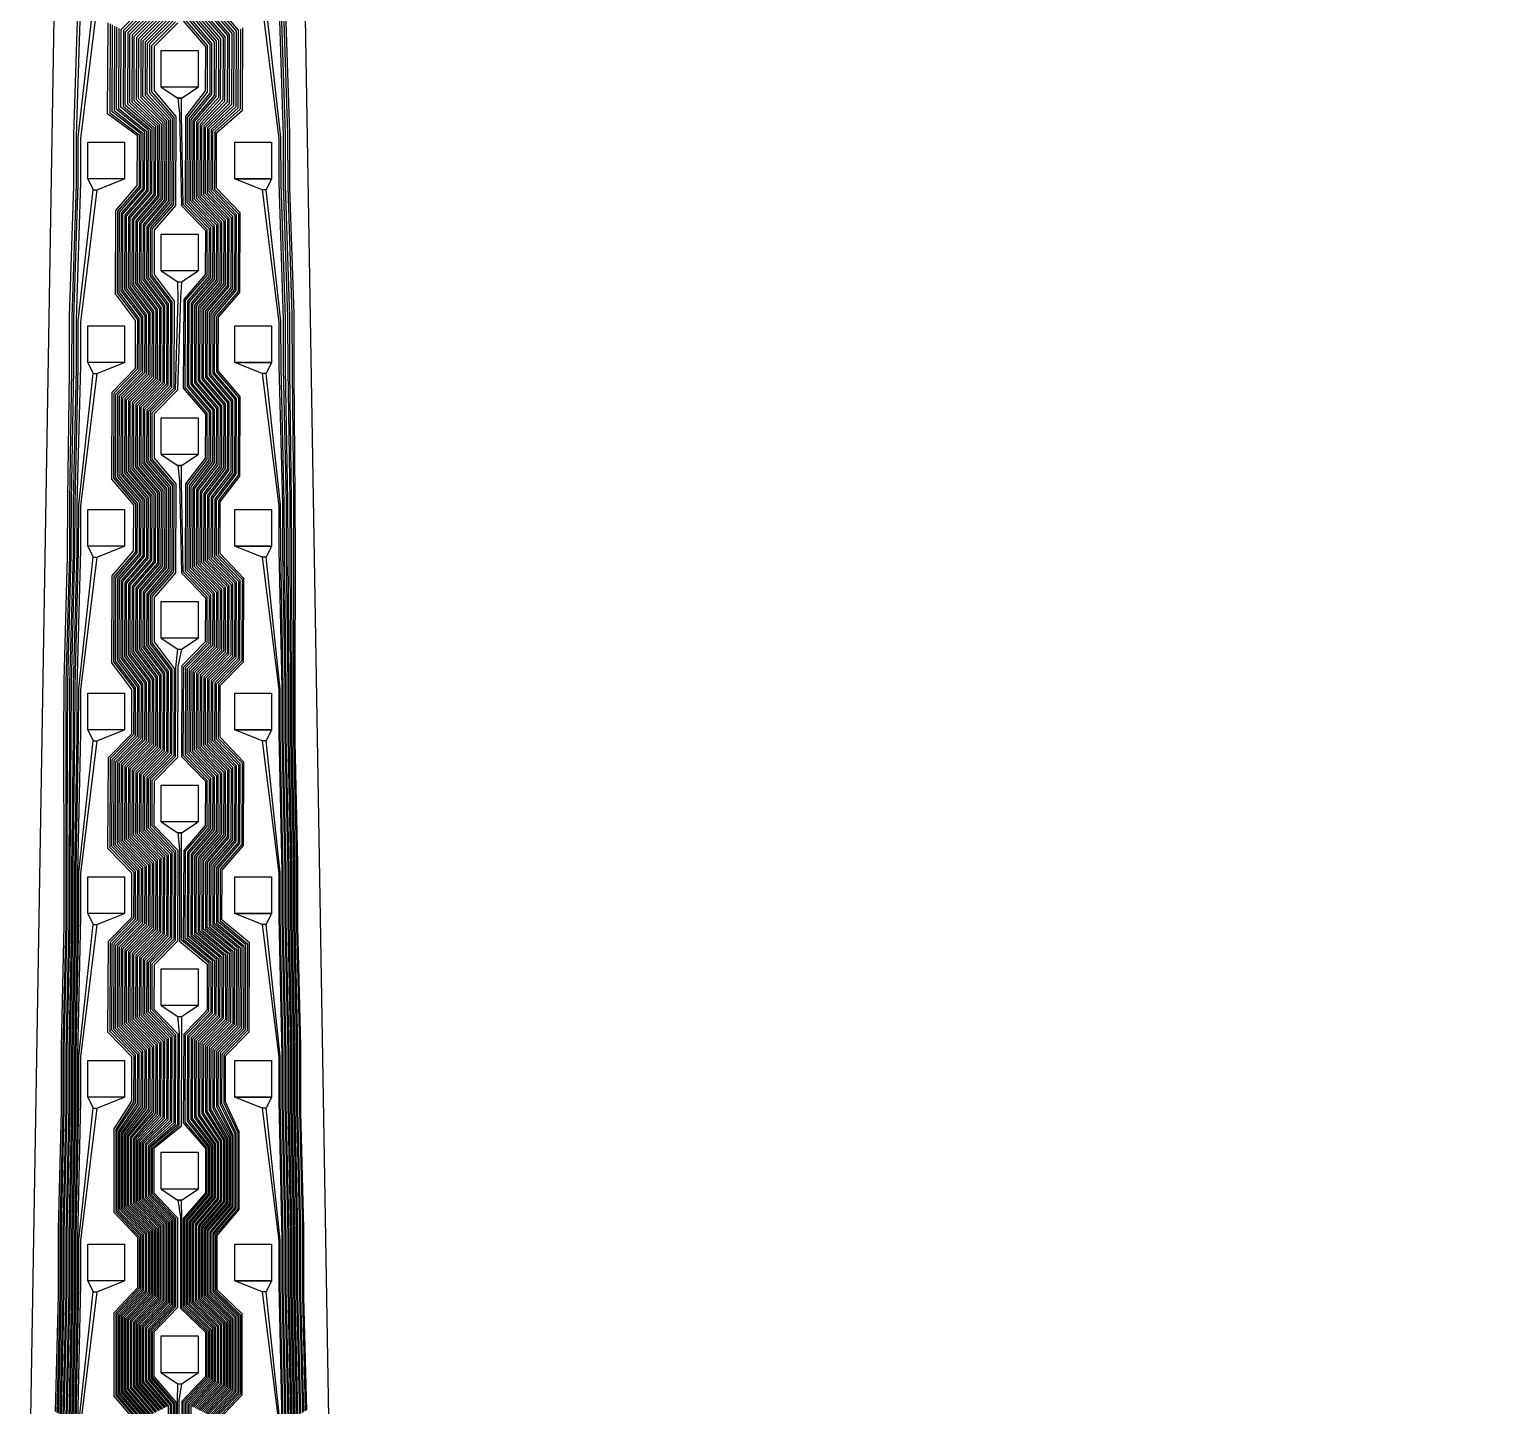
# Model space of a CAD drawing. Header units: inches. Extents: x 106592 to 209533, y 57057 to 74911.
# Drawn here: x 115717.3 to 116115.1, y 71835.5 to 72210.3 of the extents above; entities that cross this region are included whole.
import ezdxf

# ---------------------------------------------------------------- set-up
doc = ezdxf.new("R2010")
doc.units = ezdxf.units.IN
doc.header["$MEASUREMENT"] = 0
for name, color, linetype in [('metal', 221, 'Continuous'), ('nitride window', 40, 'Continuous'), ('profile', 140, 'Continuous')]:
    doc.layers.add(name, color=color, linetype=linetype)

msp = doc.modelspace()

# ---------------------------------------------------------------- linework, layer by layer
at = {"layer": 'metal'}
for points in [[(115724.45, 71833.92), (115725.25, 71865.52), (115725.25, 71883.52), (115726.05, 71915.92), (115726.05, 71933.12), (115726.85, 71966.32), (115726.85, 71982.72), (115726.75, 72016.27), (115726.8, 72032.87), (115727.75, 72066.77), (115727.79, 72082.36), (115728.25, 72117.02), (115728.29, 72132.1), (115729.45, 72167.62), (115729.48, 72181.48), (115730.65, 72218.22)], [(115731.27, 72218.53), (115730.07, 72181.17), (115730.05, 72167.92), (115728.88, 72131.79), (115728.85, 72117.32), (115728.29, 72082.1), (115728.25, 72067.02), (115727.3, 72032.61), (115727.25, 72016.52), (115727.25, 71982.52), (115727.25, 71966.52), (115726.45, 71932.92), (115726.45, 71916.12), (115725.65, 71883.32), (115725.65, 71865.72), (115724.85, 71833.72)], [(115725.25, 71833.52), (115726.05, 71865.92), (115726.05, 71883.12), (115726.85, 71916.32), (115726.85, 71932.72), (115727.65, 71966.72), (115727.65, 71982.32), (115727.75, 72016.77), (115727.79, 72032.36), (115728.75, 72067.27), (115728.78, 72081.84), (115729.45, 72117.62), (115729.48, 72131.48), (115730.65, 72168.22), (115730.67, 72180.86), (115734.75, 72216.52)], [(115735.75, 72216.52), (115731.27, 72180.55), (115731.27, 72168.53), (115730.07, 72131.17), (115730.07, 72117.93), (115729.28, 72081.58), (115729.25, 72067.52), (115728.29, 72032.1), (115728.25, 72017.02), (115728.05, 71982.12), (115728.05, 71966.92), (115727.25, 71932.52), (115727.25, 71916.52), (115726.45, 71882.92), (115726.45, 71866.12), (115725.65, 71833.32)], [(115748.85, 71832.32), (115742.85, 71839.32), (115742.85, 71859.72), (115749.25, 71866.52), (115749.25, 71882.52), (115742.85, 71889.32), (115742.85, 71909.72), (115748.21, 71916.95), (115748.25, 71932.02), (115741.75, 71938.77), (115741.84, 71960.45), (115748.21, 71966.95), (115748.25, 71982.02), (115741.75, 71988.77), (115741.84, 72010.45), (115748.21, 72016.95), (115748.25, 72032.02), (115742.75, 72039.27), (115742.83, 72059.93), (115748.71, 72066.69), (115748.75, 72082.27), (115742.75, 72089.27), (115742.83, 72109.93), (115749.2, 72116.43), (115749.25, 72132.52), (115743.75, 72139.77), (115743.82, 72159.42), (115749.7, 72166.17), (115749.75, 72182.77), (115742.25, 72189.02), (115742.33, 72210.19), (115748.81, 72216.64)], [(115749.4, 72216.33), (115742.93, 72209.88), (115742.85, 72189.32), (115750.25, 72183.02), (115750.2, 72165.92), (115744.32, 72159.16), (115744.25, 72140.02), (115749.75, 72132.77), (115749.7, 72116.17), (115743.33, 72109.67), (115743.25, 72089.52), (115749.25, 72082.52), (115749.2, 72066.43), (115743.33, 72059.67), (115743.25, 72039.52), (115748.75, 72032.27), (115748.71, 72016.69), (115742.33, 72010.19), (115742.25, 71989.02), (115748.75, 71982.27), (115748.71, 71966.69), (115742.33, 71960.19), (115742.25, 71939.02), (115748.75, 71932.27), (115748.71, 71916.69), (115743.25, 71909.52), (115743.25, 71889.52), (115749.65, 71882.72), (115749.65, 71866.32), (115743.25, 71859.52), (115743.25, 71839.52), (115749.25, 71832.52)], [(115767.25, 71832.52), (115773.65, 71839.32), (115773.65, 71859.72), (115766.85, 71866.32), (115766.85, 71882.72), (115772.85, 71889.72), (115772.85, 71909.32), (115768.75, 71917.27), (115768.78, 71931.84), (115775.16, 71938.34), (115775.25, 71960.52), (115767.75, 71966.77), (115767.79, 71982.36), (115773.67, 71989.11), (115773.75, 72009.77), (115767.25, 72016.52), (115767.3, 72032.61), (115773.67, 72039.11), (115773.75, 72059.77), (115767.25, 72066.52), (115767.3, 72082.61), (115772.68, 72089.63), (115772.75, 72109.27), (115766.75, 72116.27), (115766.8, 72132.87), (115772.68, 72139.63), (115772.75, 72159.27), (115766.25, 72166.02), (115766.3, 72183.13), (115772.97, 72189.47), (115773.05, 72209.42), (115767.05, 72216.42)], [(115767.65, 72216.72), (115773.65, 72209.72), (115773.57, 72189.17), (115766.8, 72182.87), (115766.75, 72166.27), (115773.25, 72159.52), (115773.17, 72139.37), (115767.3, 72132.61), (115767.25, 72116.52), (115773.25, 72109.52), (115773.17, 72089.37), (115767.79, 72082.36), (115767.75, 72066.77), (115774.25, 72060.02), (115774.16, 72038.86), (115767.79, 72032.36), (115767.75, 72016.77), (115774.25, 72010.02), (115774.16, 71988.86), (115768.29, 71982.1), (115768.25, 71967.02), (115775.75, 71960.77), (115775.65, 71938.08), (115769.28, 71931.58), (115769.25, 71917.52), (115773.25, 71909.52), (115773.25, 71889.52), (115767.25, 71882.52), (115767.25, 71866.52), (115774.05, 71859.92), (115774.05, 71839.12), (115767.65, 71832.32)], [(115768.05, 71832.12), (115774.45, 71838.92), (115774.45, 71860.12), (115767.65, 71866.72), (115767.65, 71882.32), (115773.65, 71889.32), (115773.65, 71909.72), (115769.75, 71917.77), (115769.78, 71931.33), (115776.15, 71937.83), (115776.25, 71961.02), (115768.75, 71967.27), (115768.78, 71981.84), (115774.66, 71988.6), (115774.75, 72010.27), (115768.25, 72017.02), (115768.29, 72032.1), (115774.66, 72038.6), (115774.75, 72060.27), (115768.25, 72067.02), (115768.29, 72082.1), (115773.67, 72089.11), (115773.75, 72109.77), (115767.75, 72116.77), (115767.79, 72132.36), (115773.67, 72139.11), (115773.75, 72159.77), (115767.25, 72166.52), (115767.3, 72182.61), (115774.16, 72188.86), (115774.25, 72210.02), (115768.25, 72217.02)], [(115780.75, 72216.52), (115785.23, 72180.55), (115785.23, 72168.53), (115786.43, 72131.17), (115786.43, 72117.93), (115787.22, 72081.58), (115787.25, 72067.52), (115787.65, 72031.72), (115787.65, 72017.32), (115788.45, 71982.12), (115788.45, 71966.92), (115789.25, 71932.52), (115789.25, 71916.52), (115790.05, 71882.92), (115790.05, 71866.12), (115790.85, 71833.32)], [(115791.25, 71833.52), (115790.45, 71865.92), (115790.45, 71883.12), (115789.65, 71916.32), (115789.65, 71932.72), (115788.85, 71966.72), (115788.85, 71982.32), (115788.05, 72017.12), (115788.05, 72031.92), (115787.75, 72067.27), (115787.72, 72081.84), (115787.05, 72117.62), (115787.02, 72131.48), (115785.85, 72168.22), (115785.83, 72180.86), (115781.75, 72216.52)], [(115785.23, 72218.53), (115786.43, 72181.17), (115786.45, 72167.92), (115787.62, 72131.79), (115787.65, 72117.32), (115788.21, 72082.1), (115788.25, 72067.02), (115788.45, 72032.12), (115788.45, 72016.92), (115789.25, 71982.52), (115789.25, 71966.52), (115790.05, 71932.92), (115790.05, 71916.12), (115790.85, 71883.32), (115790.85, 71865.72), (115791.65, 71833.72)], [(115792.05, 71833.92), (115791.25, 71865.52), (115791.25, 71883.52), (115790.45, 71915.92), (115790.45, 71933.12), (115789.65, 71966.32), (115789.65, 71982.72), (115788.85, 72016.72), (115788.85, 72032.32), (115788.75, 72066.77), (115788.71, 72082.36), (115788.25, 72117.02), (115788.21, 72132.1), (115787.05, 72167.62), (115787.02, 72181.48), (115785.85, 72218.22)], [(115786.45, 72217.92), (115787.62, 72181.79), (115787.65, 72167.32), (115788.81, 72132.41), (115788.85, 72116.72), (115789.2, 72082.61), (115789.25, 72066.52), (115789.25, 72032.52), (115789.25, 72016.52), (115790.05, 71982.92), (115790.05, 71966.12), (115790.85, 71933.32), (115790.85, 71915.72), (115791.65, 71883.72), (115791.65, 71865.32), (115792.45, 71834.12)], [(115792.85, 71834.32), (115792.05, 71865.12), (115792.05, 71883.92), (115791.25, 71915.52), (115791.25, 71933.52), (115790.45, 71965.92), (115790.45, 71983.12), (115789.65, 72016.32), (115789.65, 72032.72), (115789.75, 72066.27), (115789.7, 72082.87), (115789.45, 72116.42), (115789.4, 72132.72), (115788.25, 72167.02), (115788.21, 72182.1), (115787.05, 72217.62)], [(115749.65, 71832.72), (115743.65, 71839.72), (115743.65, 71859.32), (115750.05, 71866.12), (115750.05, 71882.92), (115743.65, 71889.72), (115743.65, 71909.32), (115749.2, 71916.43), (115749.25, 71932.52), (115742.75, 71939.27), (115742.83, 71959.93), (115749.2, 71966.43), (115749.25, 71982.52), (115742.75, 71989.27), (115742.83, 72009.93), (115749.2, 72016.43), (115749.25, 72032.52), (115743.75, 72039.77), (115743.82, 72059.42), (115749.7, 72066.17), (115749.75, 72082.77), (115743.75, 72089.77), (115743.82, 72109.42), (115750.2, 72115.92), (115750.25, 72133.02), (115744.75, 72140.27), (115744.82, 72158.9), (115750.69, 72165.66), (115750.75, 72183.27), (115743.45, 72189.62), (115743.53, 72209.57), (115750, 72216.02)], [(115750.59, 72215.71), (115744.12, 72209.26), (115744.05, 72189.92), (115751.25, 72183.52), (115751.19, 72165.4), (115745.31, 72158.64), (115745.25, 72140.52), (115750.75, 72133.27), (115750.69, 72115.66), (115744.32, 72109.16), (115744.25, 72090.02), (115750.25, 72083.02), (115750.2, 72065.92), (115744.32, 72059.16), (115744.25, 72040.02), (115749.75, 72032.77), (115749.7, 72016.17), (115743.33, 72009.67), (115743.25, 71989.52), (115749.75, 71982.77), (115749.7, 71966.17), (115743.33, 71959.67), (115743.25, 71939.52), (115749.75, 71932.77), (115749.7, 71916.17), (115744.05, 71909.12), (115744.05, 71889.92), (115750.45, 71883.12), (115750.45, 71865.92), (115744.05, 71859.12), (115744.05, 71839.92), (115750.05, 71832.92)], [(115750.45, 71833.12), (115744.45, 71840.12), (115744.45, 71858.92), (115750.85, 71865.72), (115750.85, 71883.32), (115744.45, 71890.12), (115744.45, 71908.92), (115750.2, 71915.92), (115750.25, 71933.02), (115743.75, 71939.77), (115743.82, 71959.42), (115750.2, 71965.92), (115750.25, 71983.02), (115743.75, 71989.77), (115743.82, 72009.42), (115750.2, 72015.92), (115750.25, 72033.02), (115744.75, 72040.27), (115744.82, 72058.9), (115750.69, 72065.66), (115750.75, 72083.27), (115744.75, 72090.27), (115744.82, 72108.9), (115751.19, 72115.4), (115751.25, 72133.52), (115745.75, 72140.77), (115745.81, 72158.39), (115751.68, 72165.14), (115751.75, 72183.77), (115744.65, 72190.22), (115744.72, 72208.95), (115751.19, 72215.4)], [(115751.78, 72215.09), (115745.31, 72208.64), (115745.25, 72190.52), (115752.25, 72184.02), (115752.18, 72164.89), (115746.3, 72158.13), (115746.25, 72141.02), (115751.75, 72133.77), (115751.68, 72115.14), (115745.31, 72108.64), (115745.25, 72090.52), (115751.25, 72083.52), (115751.19, 72065.4), (115745.31, 72058.64), (115745.25, 72040.52), (115750.75, 72033.27), (115750.69, 72015.66), (115744.32, 72009.16), (115744.25, 71990.02), (115750.75, 71983.27), (115750.69, 71965.66), (115744.32, 71959.16), (115744.25, 71940.02), (115750.75, 71933.27), (115750.69, 71915.66), (115744.85, 71908.72), (115744.85, 71890.32), (115751.25, 71883.52), (115751.25, 71865.52), (115744.85, 71858.72), (115744.85, 71840.32), (115750.85, 71833.32)], [(115751.25, 71833.52), (115745.25, 71840.52), (115745.25, 71858.52), (115751.65, 71865.32), (115751.65, 71883.72), (115745.25, 71890.52), (115745.25, 71908.52), (115751.19, 71915.4), (115751.25, 71933.52), (115744.75, 71940.27), (115744.82, 71958.9), (115751.19, 71965.4), (115751.25, 71983.52), (115744.75, 71990.27), (115744.82, 72008.9), (115751.19, 72015.4), (115751.25, 72033.52), (115745.75, 72040.77), (115745.81, 72058.39), (115751.68, 72065.14), (115751.75, 72083.77), (115745.75, 72090.77), (115745.81, 72108.39), (115752.18, 72114.89), (115752.25, 72134.02), (115746.75, 72141.27), (115746.8, 72157.87), (115752.68, 72164.63), (115752.75, 72184.27), (115745.85, 72190.82), (115745.91, 72208.33), (115752.38, 72214.78)], [(115752.97, 72214.47), (115746.5, 72208.03), (115746.45, 72191.12), (115753.25, 72184.52), (115753.17, 72164.37), (115747.3, 72157.61), (115747.25, 72141.52), (115752.75, 72134.27), (115752.68, 72114.63), (115746.3, 72108.13), (115746.25, 72091.02), (115752.25, 72084.02), (115752.18, 72064.89), (115746.3, 72058.13), (115746.25, 72041.02), (115751.75, 72033.77), (115751.68, 72015.14), (115745.31, 72008.64), (115745.25, 71990.52), (115751.75, 71983.77), (115751.68, 71965.14), (115745.31, 71958.64), (115745.25, 71940.52), (115751.75, 71933.77), (115751.68, 71915.14), (115745.65, 71908.32), (115745.65, 71890.72), (115752.05, 71883.92), (115752.05, 71865.12), (115745.65, 71858.32), (115745.65, 71840.72), (115751.65, 71833.72)], [(115752.05, 71833.92), (115746.05, 71840.92), (115746.05, 71858.12), (115752.45, 71864.92), (115752.45, 71884.12), (115746.05, 71890.92), (115746.05, 71908.12), (115752.18, 71914.89), (115752.25, 71934.02), (115745.75, 71940.77), (115745.81, 71958.39), (115752.18, 71964.89), (115752.25, 71984.02), (115745.75, 71990.77), (115745.81, 72008.39), (115752.18, 72014.89), (115752.25, 72034.02), (115746.75, 72041.27), (115746.8, 72057.87), (115752.68, 72064.63), (115752.75, 72084.27), (115746.75, 72091.27), (115746.8, 72107.87), (115753.17, 72114.37), (115753.25, 72134.52), (115747.75, 72141.77), (115747.79, 72157.36), (115753.67, 72164.11), (115753.75, 72184.77), (115747.05, 72191.42), (115747.1, 72207.72), (115753.57, 72214.17)], [(115754.16, 72213.86), (115747.69, 72207.41), (115747.65, 72191.72), (115754.25, 72185.02), (115754.16, 72163.86), (115748.29, 72157.1), (115748.25, 72142.02), (115753.75, 72134.77), (115753.67, 72114.11), (115747.3, 72107.61), (115747.25, 72091.52), (115753.25, 72084.52), (115753.17, 72064.37), (115747.3, 72057.61), (115747.25, 72041.52), (115752.75, 72034.27), (115752.68, 72014.63), (115746.3, 72008.13), (115746.25, 71991.02), (115752.75, 71984.27), (115752.68, 71964.63), (115746.3, 71958.13), (115746.25, 71941.02), (115752.75, 71934.27), (115752.68, 71914.63), (115746.45, 71907.92), (115746.45, 71891.12), (115752.85, 71884.32), (115752.85, 71864.72), (115746.45, 71857.92), (115746.45, 71841.12), (115752.45, 71834.12)], [(115752.85, 71834.32), (115746.85, 71841.32), (115746.85, 71857.72), (115753.25, 71864.52), (115753.25, 71884.52), (115746.85, 71891.32), (115746.85, 71907.72), (115753.17, 71914.37), (115753.25, 71934.52), (115746.75, 71941.27), (115746.8, 71957.87), (115753.17, 71964.37), (115753.25, 71984.52), (115746.75, 71991.27), (115746.8, 72007.87), (115753.17, 72014.37), (115753.25, 72034.52), (115747.75, 72041.77), (115747.79, 72057.36), (115753.67, 72064.11), (115753.75, 72084.77), (115747.75, 72091.77), (115747.79, 72107.36), (115754.16, 72113.86), (115754.25, 72135.02), (115748.75, 72142.27), (115748.78, 72156.84), (115754.66, 72163.6), (115754.75, 72185.27), (115748.25, 72192.02), (115748.29, 72207.1), (115754.76, 72213.55)], [(115755.36, 72213.24), (115748.88, 72206.79), (115748.85, 72192.32), (115755.25, 72185.52), (115755.16, 72163.34), (115749.28, 72156.58), (115749.25, 72142.52), (115754.75, 72135.27), (115754.66, 72113.6), (115748.29, 72107.1), (115748.25, 72092.02), (115754.25, 72085.02), (115754.16, 72063.86), (115748.29, 72057.1), (115748.25, 72042.02), (115753.75, 72034.77), (115753.67, 72014.11), (115747.3, 72007.61), (115747.25, 71991.52), (115753.75, 71984.77), (115753.67, 71964.11), (115747.3, 71957.61), (115747.25, 71941.52), (115753.75, 71934.77), (115753.67, 71914.11), (115747.25, 71907.52), (115747.25, 71891.52), (115753.65, 71884.72), (115753.65, 71864.32), (115747.25, 71857.52), (115747.25, 71841.52), (115753.25, 71834.52)], [(115753.65, 71834.72), (115747.65, 71841.72), (115747.65, 71857.32), (115754.05, 71864.12), (115754.05, 71884.92), (115747.65, 71891.72), (115747.65, 71907.32), (115754.16, 71913.86), (115754.25, 71935.02), (115747.75, 71941.77), (115747.79, 71957.36), (115754.16, 71963.86), (115754.25, 71985.02), (115747.75, 71991.77), (115747.79, 72007.36), (115754.16, 72013.86), (115754.25, 72035.02), (115748.75, 72042.27), (115748.78, 72056.84), (115754.66, 72063.6), (115754.75, 72085.27), (115748.75, 72092.27), (115748.78, 72106.84), (115755.16, 72113.34), (115755.25, 72135.52), (115749.75, 72142.77), (115749.78, 72156.33), (115755.65, 72163.08), (115755.75, 72185.77), (115749.45, 72192.62), (115749.48, 72206.48), (115755.95, 72212.93)], [(115756.55, 72212.62), (115750.07, 72206.17), (115750.05, 72192.92), (115756.25, 72186.02), (115756.15, 72162.83), (115750.27, 72156.07), (115750.25, 72143.02), (115755.75, 72135.77), (115755.65, 72113.08), (115749.28, 72106.58), (115749.25, 72092.52), (115755.25, 72085.52), (115755.16, 72063.34), (115749.28, 72056.58), (115749.25, 72042.52), (115754.75, 72035.27), (115754.66, 72013.6), (115748.29, 72007.1), (115748.25, 71992.02), (115754.75, 71985.27), (115754.66, 71963.6), (115748.29, 71957.1), (115748.25, 71942.02), (115754.75, 71935.27), (115754.66, 71913.6), (115748.05, 71907.12), (115748.05, 71891.92), (115754.45, 71885.12), (115754.45, 71863.92), (115748.05, 71857.12), (115748.05, 71841.92), (115754.05, 71834.92)], [(115759.25, 72212.52), (115765.25, 72205.52), (115765.23, 72193.49), (115759.85, 72186.48), (115759.75, 72162.77), (115766.25, 72156.02), (115766.23, 72142.98), (115760.35, 72136.22), (115760.25, 72113.02), (115766.25, 72106.02), (115766.23, 72092.98), (115760.85, 72085.96), (115760.75, 72063.27), (115767.25, 72056.52), (115767.22, 72042.46), (115760.85, 72035.96), (115760.75, 72013.27), (115767.25, 72006.52), (115767.22, 71992.46), (115761.34, 71985.7), (115761.25, 71963.52), (115768.75, 71957.27), (115768.71, 71941.69), (115762.33, 71935.19), (115762.25, 71914.02), (115767.65, 71906.72), (115767.65, 71892.32), (115761.65, 71885.32), (115761.65, 71863.72), (115768.45, 71857.12), (115768.45, 71841.92), (115762.05, 71835.12)], [(115762.45, 71834.92), (115768.85, 71841.72), (115768.85, 71857.32), (115762.05, 71863.92), (115762.05, 71885.12), (115768.05, 71892.12), (115768.05, 71906.92), (115762.75, 71914.27), (115762.83, 71934.93), (115769.2, 71941.43), (115769.25, 71957.52), (115761.75, 71963.77), (115761.84, 71985.45), (115767.72, 71992.2), (115767.75, 72006.77), (115761.25, 72013.52), (115761.34, 72035.7), (115767.72, 72042.2), (115767.75, 72056.77), (115761.25, 72063.52), (115761.34, 72085.7), (115766.72, 72092.72), (115766.75, 72106.27), (115760.75, 72113.27), (115760.85, 72135.96), (115766.72, 72142.72), (115766.75, 72156.27), (115760.25, 72163.02), (115760.35, 72186.22), (115765.83, 72193.18), (115765.85, 72205.82), (115759.85, 72212.82)], [(115760.45, 72213.12), (115766.45, 72206.12), (115766.43, 72192.87), (115760.85, 72185.96), (115760.75, 72163.27), (115767.25, 72156.52), (115767.22, 72142.46), (115761.34, 72135.7), (115761.25, 72113.52), (115767.25, 72106.52), (115767.22, 72092.46), (115761.84, 72085.45), (115761.75, 72063.77), (115768.25, 72057.02), (115768.21, 72041.95), (115761.84, 72035.45), (115761.75, 72013.77), (115768.25, 72007.02), (115768.21, 71991.95), (115762.33, 71985.19), (115762.25, 71964.02), (115769.75, 71957.77), (115769.7, 71941.17), (115763.33, 71934.67), (115763.25, 71914.52), (115768.45, 71907.12), (115768.45, 71891.92), (115762.45, 71884.92), (115762.45, 71864.12), (115769.25, 71857.52), (115769.25, 71841.52), (115762.85, 71834.72)], [(115763.25, 71834.52), (115769.65, 71841.32), (115769.65, 71857.72), (115762.85, 71864.32), (115762.85, 71884.72), (115768.85, 71891.72), (115768.85, 71907.32), (115763.75, 71914.77), (115763.82, 71934.42), (115770.2, 71940.92), (115770.25, 71958.02), (115762.75, 71964.27), (115762.83, 71984.93), (115768.71, 71991.69), (115768.75, 72007.27), (115762.25, 72014.02), (115762.33, 72035.19), (115768.71, 72041.69), (115768.75, 72057.27), (115762.25, 72064.02), (115762.33, 72085.19), (115767.72, 72092.2), (115767.75, 72106.77), (115761.75, 72113.77), (115761.84, 72135.45), (115767.72, 72142.2), (115767.75, 72156.77), (115761.25, 72163.52), (115761.34, 72185.7), (115767.02, 72192.57), (115767.05, 72206.42), (115761.05, 72213.42)], [(115761.65, 72213.72), (115767.65, 72206.72), (115767.62, 72192.26), (115761.84, 72185.45), (115761.75, 72163.77), (115768.25, 72157.02), (115768.21, 72141.95), (115762.33, 72135.19), (115762.25, 72114.02), (115768.25, 72107.02), (115768.21, 72091.95), (115762.83, 72084.93), (115762.75, 72064.27), (115769.25, 72057.52), (115769.2, 72041.43), (115762.83, 72034.93), (115762.75, 72014.27), (115769.25, 72007.52), (115769.2, 71991.43), (115763.33, 71984.67), (115763.25, 71964.52), (115770.75, 71958.27), (115770.69, 71940.66), (115764.32, 71934.16), (115764.25, 71915.02), (115769.25, 71907.52), (115769.25, 71891.52), (115763.25, 71884.52), (115763.25, 71864.52), (115770.05, 71857.92), (115770.05, 71841.12), (115763.65, 71834.32)], [(115764.05, 71834.12), (115770.45, 71840.92), (115770.45, 71858.12), (115763.65, 71864.72), (115763.65, 71884.32), (115769.65, 71891.32), (115769.65, 71907.72), (115764.75, 71915.27), (115764.82, 71933.9), (115771.19, 71940.4), (115771.25, 71958.52), (115763.75, 71964.77), (115763.82, 71984.42), (115769.7, 71991.17), (115769.75, 72007.77), (115763.25, 72014.52), (115763.33, 72034.67), (115769.7, 72041.17), (115769.75, 72057.77), (115763.25, 72064.52), (115763.33, 72084.67), (115768.71, 72091.69), (115768.75, 72107.27), (115762.75, 72114.27), (115762.83, 72134.93), (115768.71, 72141.69), (115768.75, 72157.27), (115762.25, 72164.02), (115762.33, 72185.19), (115768.21, 72191.95), (115768.25, 72207.02), (115762.25, 72214.02)], [(115762.85, 72214.32), (115768.85, 72207.32), (115768.81, 72191.64), (115762.83, 72184.93), (115762.75, 72164.27), (115769.25, 72157.52), (115769.2, 72141.43), (115763.33, 72134.67), (115763.25, 72114.52), (115769.25, 72107.52), (115769.2, 72091.43), (115763.82, 72084.42), (115763.75, 72064.77), (115770.25, 72058.02), (115770.2, 72040.92), (115763.82, 72034.42), (115763.75, 72014.77), (115770.25, 72008.02), (115770.2, 71990.92), (115764.32, 71984.16), (115764.25, 71965.02), (115771.75, 71958.77), (115771.68, 71940.14), (115765.31, 71933.64), (115765.25, 71915.52), (115770.05, 71907.92), (115770.05, 71891.12), (115764.05, 71884.12), (115764.05, 71864.92), (115770.85, 71858.32), (115770.85, 71840.72), (115764.45, 71833.92)], [(115764.85, 71833.72), (115771.25, 71840.52), (115771.25, 71858.52), (115764.45, 71865.12), (115764.45, 71883.92), (115770.45, 71890.92), (115770.45, 71908.12), (115765.75, 71915.77), (115765.81, 71933.39), (115772.18, 71939.89), (115772.25, 71959.02), (115764.75, 71965.27), (115764.82, 71983.9), (115770.69, 71990.66), (115770.75, 72008.27), (115764.25, 72015.02), (115764.32, 72034.16), (115770.69, 72040.66), (115770.75, 72058.27), (115764.25, 72065.02), (115764.32, 72084.16), (115769.7, 72091.17), (115769.75, 72107.77), (115763.75, 72114.77), (115763.82, 72134.42), (115769.7, 72141.17), (115769.75, 72157.77), (115763.25, 72164.52), (115763.33, 72184.67), (115769.4, 72191.33), (115769.45, 72207.62), (115763.45, 72214.62)], [(115764.05, 72214.92), (115770.05, 72207.92), (115770, 72191.02), (115763.82, 72184.42), (115763.75, 72164.77), (115770.25, 72158.02), (115770.2, 72140.92), (115764.32, 72134.16), (115764.25, 72115.02), (115770.25, 72108.02), (115770.2, 72090.92), (115764.82, 72083.9), (115764.75, 72065.27), (115771.25, 72058.52), (115771.19, 72040.4), (115764.82, 72033.9), (115764.75, 72015.27), (115771.25, 72008.52), (115771.19, 71990.4), (115765.31, 71983.64), (115765.25, 71965.52), (115772.75, 71959.27), (115772.68, 71939.63), (115766.3, 71933.13), (115766.25, 71916.02), (115770.85, 71908.32), (115770.85, 71890.72), (115764.85, 71883.72), (115764.85, 71865.32), (115771.65, 71858.72), (115771.65, 71840.32), (115765.25, 71833.52)], [(115765.65, 71833.32), (115772.05, 71840.12), (115772.05, 71858.92), (115765.25, 71865.52), (115765.25, 71883.52), (115771.25, 71890.52), (115771.25, 71908.52), (115766.75, 71916.27), (115766.8, 71932.87), (115773.17, 71939.37), (115773.25, 71959.52), (115765.75, 71965.77), (115765.81, 71983.39), (115771.68, 71990.14), (115771.75, 72008.77), (115765.25, 72015.52), (115765.31, 72033.64), (115771.68, 72040.14), (115771.75, 72058.77), (115765.25, 72065.52), (115765.31, 72083.64), (115770.69, 72090.66), (115770.75, 72108.27), (115764.75, 72115.27), (115764.82, 72133.9), (115770.69, 72140.66), (115770.75, 72158.27), (115764.25, 72165.02), (115764.32, 72184.16), (115770.59, 72190.71), (115770.65, 72208.22), (115764.65, 72215.22)], [(115765.25, 72215.52), (115771.25, 72208.52), (115771.19, 72190.4), (115764.82, 72183.9), (115764.75, 72165.27), (115771.25, 72158.52), (115771.19, 72140.4), (115765.31, 72133.64), (115765.25, 72115.52), (115771.25, 72108.52), (115771.19, 72090.4), (115765.81, 72083.39), (115765.75, 72065.77), (115772.25, 72059.02), (115772.18, 72039.89), (115765.81, 72033.39), (115765.75, 72015.77), (115772.25, 72009.02), (115772.18, 71989.89), (115766.3, 71983.13), (115766.25, 71966.02), (115773.75, 71959.77), (115773.67, 71939.11), (115767.3, 71932.61), (115767.25, 71916.52), (115771.65, 71908.72), (115771.65, 71890.32), (115765.65, 71883.32), (115765.65, 71865.72), (115772.45, 71859.12), (115772.45, 71839.92), (115766.05, 71833.12)], [(115766.45, 71832.92), (115772.85, 71839.72), (115772.85, 71859.32), (115766.05, 71865.92), (115766.05, 71883.12), (115772.05, 71890.12), (115772.05, 71908.92), (115767.75, 71916.77), (115767.79, 71932.36), (115774.16, 71938.86), (115774.25, 71960.02), (115766.75, 71966.27), (115766.8, 71982.87), (115772.68, 71989.63), (115772.75, 72009.27), (115766.25, 72016.02), (115766.3, 72033.13), (115772.68, 72039.63), (115772.75, 72059.27), (115766.25, 72066.02), (115766.3, 72083.13), (115771.68, 72090.14), (115771.75, 72108.77), (115765.75, 72115.77), (115765.81, 72133.39), (115771.68, 72140.14), (115771.75, 72158.77), (115765.25, 72165.52), (115765.31, 72183.64), (115771.78, 72190.09), (115771.85, 72208.82), (115765.85, 72215.82)], [(115766.45, 72216.12), (115772.45, 72209.12), (115772.38, 72189.78), (115765.81, 72183.39), (115765.75, 72165.77), (115772.25, 72159.02), (115772.18, 72139.89), (115766.3, 72133.13), (115766.25, 72116.02), (115772.25, 72109.02), (115772.18, 72089.89), (115766.8, 72082.87), (115766.75, 72066.27), (115773.25, 72059.52), (115773.17, 72039.37), (115766.8, 72032.87), (115766.75, 72016.27), (115773.25, 72009.52), (115773.17, 71989.37), (115767.3, 71982.61), (115767.25, 71966.52), (115774.75, 71960.27), (115774.66, 71938.6), (115768.29, 71932.1), (115768.25, 71917.02), (115772.45, 71909.12), (115772.45, 71889.92), (115766.45, 71882.92), (115766.45, 71866.12), (115773.25, 71859.52), (115773.25, 71839.52), (115766.85, 71832.72)], [(115746.45, 71831.12), (115740.45, 71838.12), (115740.45, 71860.92), (115746.85, 71867.72), (115746.85, 71881.32), (115740.45, 71888.12), (115740.45, 71910.92), (115745.23, 71918.49), (115745.25, 71930.52), (115738.75, 71937.27), (115738.86, 71961.99), (115745.23, 71968.49), (115745.25, 71980.52), (115738.75, 71987.27), (115738.86, 72011.99), (115745.23, 72018.49), (115745.25, 72030.52), (115739.75, 72037.77), (115739.85, 72061.48), (115745.73, 72068.23), (115745.75, 72080.77), (115739.75, 72087.77), (115739.85, 72111.48), (115746.23, 72117.98), (115746.25, 72131.02), (115740.75, 72138.27), (115740.85, 72160.96), (115746.72, 72167.72), (115746.75, 72181.27), (115738.65, 72187.22), (115738.76, 72212.04)], [(115739.36, 72211.73), (115739.25, 72187.52), (115747.25, 72181.52), (115747.22, 72167.46), (115741.34, 72160.7), (115741.25, 72138.52), (115746.75, 72131.27), (115746.72, 72117.72), (115740.35, 72111.22), (115740.25, 72088.02), (115746.25, 72081.02), (115746.23, 72067.98), (115740.35, 72061.22), (115740.25, 72038.02), (115745.75, 72030.77), (115745.73, 72018.23), (115739.36, 72011.73), (115739.25, 71987.52), (115745.75, 71980.77), (115745.73, 71968.23), (115739.36, 71961.73), (115739.25, 71937.52), (115745.75, 71930.77), (115745.73, 71918.23), (115740.85, 71910.72), (115740.85, 71888.32), (115747.25, 71881.52), (115747.25, 71867.52), (115740.85, 71860.72), (115740.85, 71838.32), (115746.85, 71831.32)], [(115747.25, 71831.52), (115741.25, 71838.52), (115741.25, 71860.52), (115747.65, 71867.32), (115747.65, 71881.72), (115741.25, 71888.52), (115741.25, 71910.52), (115746.23, 71917.98), (115746.25, 71931.02), (115739.75, 71937.77), (115739.85, 71961.48), (115746.23, 71967.98), (115746.25, 71981.02), (115739.75, 71987.77), (115739.85, 72011.48), (115746.23, 72017.98), (115746.25, 72031.02), (115740.75, 72038.27), (115740.85, 72060.96), (115746.72, 72067.72), (115746.75, 72081.27), (115740.75, 72088.27), (115740.85, 72110.96), (115747.22, 72117.46), (115747.25, 72131.52), (115741.75, 72138.77), (115741.84, 72160.45), (115747.72, 72167.2), (115747.75, 72181.77), (115739.85, 72187.82), (115739.95, 72211.43)], [(115740.55, 72211.12), (115740.45, 72188.12), (115748.25, 72182.02), (115748.21, 72166.95), (115742.33, 72160.19), (115742.25, 72139.02), (115747.75, 72131.77), (115747.72, 72117.2), (115741.34, 72110.7), (115741.25, 72088.52), (115747.25, 72081.52), (115747.22, 72067.46), (115741.34, 72060.7), (115741.25, 72038.52), (115746.75, 72031.27), (115746.72, 72017.72), (115740.35, 72011.22), (115740.25, 71988.02), (115746.75, 71981.27), (115746.72, 71967.72), (115740.35, 71961.22), (115740.25, 71938.02), (115746.75, 71931.27), (115746.72, 71917.72), (115741.65, 71910.32), (115741.65, 71888.72), (115748.05, 71881.92), (115748.05, 71867.12), (115741.65, 71860.32), (115741.65, 71838.72), (115747.65, 71831.72)], [(115748.05, 71831.92), (115742.05, 71838.92), (115742.05, 71860.12), (115748.45, 71866.92), (115748.45, 71882.12), (115742.05, 71888.92), (115742.05, 71910.12), (115747.22, 71917.46), (115747.25, 71931.52), (115740.75, 71938.27), (115740.85, 71960.96), (115747.22, 71967.46), (115747.25, 71981.52), (115740.75, 71988.27), (115740.85, 72010.96), (115747.22, 72017.46), (115747.25, 72031.52), (115741.75, 72038.77), (115741.84, 72060.45), (115747.72, 72067.2), (115747.75, 72081.77), (115741.75, 72088.77), (115741.84, 72110.45), (115748.21, 72116.95), (115748.25, 72132.02), (115742.75, 72139.27), (115742.83, 72159.93), (115748.71, 72166.69), (115748.75, 72182.27), (115741.05, 72188.42), (115741.14, 72210.81)], [(115741.74, 72210.5), (115741.65, 72188.72), (115749.25, 72182.52), (115749.2, 72166.43), (115743.33, 72159.67), (115743.25, 72139.52), (115748.75, 72132.27), (115748.71, 72116.69), (115742.33, 72110.19), (115742.25, 72089.02), (115748.25, 72082.02), (115748.21, 72066.95), (115742.33, 72060.19), (115742.25, 72039.02), (115747.75, 72031.77), (115747.72, 72017.2), (115741.34, 72010.7), (115741.25, 71988.52), (115747.75, 71981.77), (115747.72, 71967.2), (115741.34, 71960.7), (115741.25, 71938.52), (115747.75, 71931.77), (115747.72, 71917.2), (115742.45, 71909.92), (115742.45, 71889.12), (115748.85, 71882.32), (115748.85, 71866.72), (115742.45, 71859.92), (115742.45, 71839.12), (115748.45, 71832.12)], [(115754.45, 71835.12), (115748.45, 71842.12), (115748.45, 71856.92), (115754.85, 71863.72), (115754.85, 71885.32), (115748.45, 71892.12), (115748.45, 71906.92), (115755.16, 71913.34), (115755.25, 71935.52), (115748.75, 71942.27), (115748.78, 71956.84), (115755.16, 71963.34), (115755.25, 71985.52), (115748.75, 71992.27), (115748.78, 72006.84), (115755.16, 72013.34), (115755.25, 72035.52), (115749.75, 72042.77), (115749.78, 72056.33), (115755.65, 72063.08), (115755.75, 72085.77), (115749.75, 72092.77), (115749.78, 72106.33), (115756.15, 72112.83), (115756.25, 72136.02), (115750.75, 72143.27), (115750.77, 72155.81), (115756.65, 72162.57), (115756.75, 72186.27), (115750.65, 72193.22), (115750.67, 72205.86), (115757.14, 72212.31)], [(115757.74, 72212), (115751.27, 72205.55), (115751.27, 72193.53), (115757.25, 72186.52), (115757.14, 72162.31), (115751.27, 72155.55), (115751.27, 72143.53), (115756.75, 72136.27), (115756.65, 72112.57), (115750.27, 72106.07), (115750.25, 72093.02), (115756.25, 72086.02), (115756.15, 72062.83), (115750.27, 72056.07), (115750.25, 72043.02), (115755.75, 72035.77), (115755.65, 72013.08), (115749.28, 72006.58), (115749.25, 71992.52), (115755.75, 71985.77), (115755.65, 71963.08), (115749.28, 71956.58), (115749.25, 71942.52), (115755.75, 71935.77), (115755.65, 71913.08), (115748.85, 71906.72), (115748.85, 71892.32), (115755.25, 71885.52), (115755.25, 71863.52), (115748.85, 71856.72), (115748.85, 71842.32), (115754.85, 71835.32)], [(115774.85, 72210.32), (115774.76, 72188.55), (115767.79, 72182.36), (115767.75, 72166.77), (115774.25, 72160.02), (115774.16, 72138.86), (115768.29, 72132.1), (115768.25, 72117.02), (115774.25, 72110.02), (115774.16, 72088.86), (115768.78, 72081.84), (115768.75, 72067.27), (115775.25, 72060.52), (115775.16, 72038.34), (115768.78, 72031.84), (115768.75, 72017.27), (115775.25, 72010.52), (115775.16, 71988.34), (115769.28, 71981.58), (115769.25, 71967.52), (115776.75, 71961.27), (115776.65, 71937.57), (115770.27, 71931.07), (115770.25, 71918.02), (115774.05, 71909.92), (115774.05, 71889.12), (115768.05, 71882.12), (115768.05, 71866.92), (115774.85, 71860.32), (115774.85, 71838.72), (115768.45, 71831.92)], [(115768.85, 71831.72), (115775.25, 71838.52), (115775.25, 71860.52), (115768.45, 71867.12), (115768.45, 71881.92), (115774.45, 71888.92), (115774.45, 71910.12), (115770.75, 71918.27), (115770.77, 71930.81), (115777.14, 71937.31), (115777.25, 71961.52), (115769.75, 71967.77), (115769.78, 71981.33), (115775.65, 71988.08), (115775.75, 72010.77), (115769.25, 72017.52), (115769.28, 72031.58), (115775.65, 72038.08), (115775.75, 72060.77), (115769.25, 72067.52), (115769.28, 72081.58), (115774.66, 72088.6), (115774.75, 72110.27), (115768.75, 72117.27), (115768.78, 72131.84), (115774.66, 72138.6), (115774.75, 72160.27), (115768.25, 72167.02), (115768.29, 72182.1), (115775.36, 72188.24), (115775.45, 72210.62)], [(115761.65, 71835.32), (115768.05, 71842.12), (115768.05, 71856.92), (115761.25, 71863.52), (115761.25, 71885.52), (115767.25, 71892.52), (115767.25, 71906.52), (115761.75, 71913.77), (115761.84, 71935.45), (115768.21, 71941.95), (115768.25, 71957.02), (115760.75, 71963.27), (115760.85, 71985.96), (115766.72, 71992.72), (115766.75, 72006.27), (115760.25, 72013.02), (115760.35, 72036.22), (115766.72, 72042.72), (115766.75, 72056.27), (115760.25, 72063.02), (115760.35, 72086.22), (115765.73, 72093.23), (115765.75, 72105.77), (115759.75, 72112.77), (115759.85, 72136.48), (115765.73, 72143.23), (115765.75, 72155.77), (115759.25, 72162.52), (115758.76, 72187.04), (115758.75, 72191.52), (115758.75, 72191.52), (115757.75, 72191.52), (115758.17, 72187.35), (115758.75, 72162.27), (115765.25, 72155.52), (115765.23, 72143.49), (115759.36, 72136.73), (115759.25, 72112.52), (115765.25, 72105.52), (115765.23, 72093.49), (115759.85, 72086.48), (115759.75, 72062.77), (115766.25, 72056.02), (115766.23, 72042.98), (115759.85, 72036.48), (115759.75, 72012.77), (115766.25, 72006.02), (115766.23, 71992.98), (115760.35, 71986.22), (115760.25, 71963.02), (115767.75, 71956.77), (115767.72, 71942.2), (115761.34, 71935.7), (115761.25, 71913.52), (115766.85, 71906.32), (115766.85, 71892.72), (115760.85, 71885.72), (115760.85, 71863.32), (115767.65, 71856.72), (115767.65, 71842.32), (115761.25, 71835.52), (115761.25, 71813.52)], [(115726.05, 71833.12), (115726.85, 71866.32), (115726.85, 71882.72), (115727.65, 71916.72), (115727.65, 71932.32), (115728.45, 71967.12), (115728.45, 71981.92), (115728.75, 72017.27), (115728.78, 72031.84), (115729.75, 72067.77), (115729.78, 72081.33), (115730.65, 72118.22), (115730.67, 72130.86), (115734.75, 72166.52), (115734.75, 72166.52), (115735.75, 72166.52), (115731.27, 72130.55), (115731.27, 72118.53), (115730.27, 72081.07), (115730.25, 72068.02), (115729.28, 72031.58), (115729.25, 72017.52), (115728.85, 71981.72), (115728.85, 71967.32), (115728.05, 71932.12), (115728.05, 71916.92), (115727.25, 71882.52), (115727.25, 71866.52), (115726.45, 71832.92)], [(115790.45, 71833.12), (115789.65, 71866.32), (115789.65, 71882.72), (115788.85, 71916.72), (115788.85, 71932.32), (115788.05, 71967.12), (115788.05, 71981.92), (115787.25, 72017.52), (115787.25, 72031.52), (115786.75, 72067.77), (115786.72, 72081.33), (115785.85, 72118.22), (115785.83, 72130.86), (115781.75, 72166.52), (115781.75, 72166.52), (115780.75, 72166.52), (115785.23, 72130.55), (115785.23, 72118.53), (115786.23, 72081.07), (115786.25, 72068.02), (115786.85, 72031.32), (115786.85, 72017.72), (115787.65, 71981.72), (115787.65, 71967.32), (115788.45, 71932.12), (115788.45, 71916.92), (115789.25, 71882.52), (115789.25, 71866.52), (115790.05, 71832.92)], [(115755.25, 71813.52), (115755.25, 71835.52), (115749.25, 71842.52), (115749.25, 71856.52), (115755.65, 71863.32), (115755.65, 71885.72), (115749.25, 71892.52), (115749.25, 71906.52), (115756.15, 71912.83), (115756.25, 71936.02), (115749.75, 71942.77), (115749.78, 71956.33), (115756.15, 71962.83), (115756.25, 71986.02), (115749.75, 71992.77), (115749.78, 72006.33), (115756.15, 72012.83), (115756.25, 72036.02), (115750.75, 72043.27), (115750.77, 72055.81), (115756.65, 72062.57), (115756.75, 72086.27), (115750.75, 72093.27), (115750.77, 72105.81), (115757.14, 72112.31), (115757.85, 72136.82), (115757.75, 72141.52), (115757.75, 72141.52), (115758.75, 72141.52), (115758.45, 72137.12), (115757.64, 72112.05), (115751.27, 72105.55), (115751.27, 72093.53), (115757.25, 72086.52), (115757.14, 72062.31), (115751.27, 72055.55), (115751.27, 72043.53), (115756.75, 72036.27), (115756.65, 72012.57), (115750.27, 72006.07), (115750.25, 71993.02), (115756.75, 71986.27), (115756.65, 71962.57), (115750.27, 71956.07), (115750.25, 71943.02), (115756.75, 71936.27), (115756.65, 71912.57), (115749.65, 71906.32), (115749.65, 71892.72), (115756.05, 71885.92), (115756.05, 71863.12), (115749.65, 71856.32), (115749.65, 71842.72), (115755.65, 71835.72), (115755.65, 71813.32)], [(115726.85, 71832.72), (115727.65, 71866.72), (115727.65, 71882.32), (115728.45, 71917.12), (115728.45, 71931.92), (115729.25, 71967.52), (115729.25, 71981.52), (115729.75, 72017.77), (115729.78, 72031.33), (115730.75, 72068.27), (115730.77, 72080.81), (115734.75, 72116.52), (115734.75, 72116.52), (115735.75, 72116.52), (115731.27, 72080.55), (115731.27, 72068.53), (115730.27, 72031.07), (115730.25, 72018.02), (115729.65, 71981.32), (115729.65, 71967.72), (115728.85, 71931.72), (115728.85, 71917.32), (115728.05, 71882.12), (115728.05, 71866.92), (115727.25, 71832.52)], [(115789.65, 71832.72), (115788.85, 71866.72), (115788.85, 71882.32), (115788.05, 71917.12), (115788.05, 71931.92), (115787.25, 71967.52), (115787.25, 71981.52), (115786.45, 72017.92), (115786.45, 72031.12), (115785.75, 72068.27), (115785.73, 72080.81), (115781.75, 72116.52), (115781.75, 72116.52), (115780.75, 72116.52), (115785.23, 72080.55), (115785.23, 72068.53), (115786.05, 72030.92), (115786.05, 72018.12), (115786.85, 71981.32), (115786.85, 71967.72), (115787.65, 71931.72), (115787.65, 71917.32), (115788.45, 71882.12), (115788.45, 71866.92), (115789.25, 71832.52)], [(115760.85, 71813.32), (115760.85, 71835.72), (115767.25, 71842.52), (115767.25, 71856.52), (115760.45, 71863.12), (115760.45, 71885.92), (115766.45, 71892.92), (115766.45, 71906.12), (115760.75, 71913.27), (115760.85, 71935.96), (115767.22, 71942.46), (115767.25, 71956.52), (115759.75, 71962.77), (115759.85, 71986.48), (115765.73, 71993.23), (115765.75, 72005.77), (115759.25, 72012.52), (115759.36, 72036.73), (115765.73, 72043.23), (115765.75, 72055.77), (115759.25, 72062.52), (115758.76, 72087.04), (115758.75, 72091.52), (115758.75, 72091.52), (115757.75, 72091.52), (115758.17, 72087.35), (115758.75, 72062.27), (115765.25, 72055.52), (115765.23, 72043.49), (115758.86, 72036.99), (115758.75, 72012.27), (115765.25, 72005.52), (115765.23, 71993.49), (115759.36, 71986.73), (115759.25, 71962.52), (115766.75, 71956.27), (115766.72, 71942.72), (115760.35, 71936.22), (115760.25, 71913.02), (115766.05, 71905.92), (115766.05, 71893.12), (115760.05, 71886.12), (115760.05, 71862.92), (115766.85, 71856.32), (115766.85, 71842.72), (115760.45, 71835.92), (115760.45, 71813.12)], [(115727.65, 71832.32), (115728.45, 71867.12), (115728.45, 71881.92), (115729.25, 71917.52), (115729.25, 71931.52), (115730.05, 71967.92), (115730.05, 71981.12), (115730.75, 72018.27), (115730.77, 72030.81), (115734.75, 72066.52), (115734.75, 72066.52), (115735.75, 72066.52), (115731.27, 72030.55), (115731.27, 72018.53), (115730.45, 71980.92), (115730.45, 71968.12), (115729.65, 71931.32), (115729.65, 71917.72), (115728.85, 71881.72), (115728.85, 71867.32), (115728.05, 71832.12)], [(115788.85, 71832.32), (115788.05, 71867.12), (115788.05, 71881.92), (115787.25, 71917.52), (115787.25, 71931.52), (115786.45, 71967.92), (115786.45, 71981.12), (115785.65, 72018.32), (115785.65, 72030.72), (115781.75, 72066.52), (115781.75, 72066.52), (115780.75, 72066.52), (115785.25, 72030.52), (115785.25, 72018.52), (115786.05, 71980.92), (115786.05, 71968.12), (115786.85, 71931.32), (115786.85, 71917.72), (115787.65, 71881.72), (115787.65, 71867.32), (115788.45, 71832.12)], [(115756.05, 71813.12), (115756.05, 71835.92), (115750.05, 71842.92), (115750.05, 71856.12), (115756.45, 71862.92), (115756.45, 71886.12), (115750.05, 71892.92), (115750.05, 71906.12), (115757.14, 71912.31), (115757.25, 71936.52), (115750.75, 71943.27), (115750.77, 71955.81), (115757.14, 71962.31), (115757.25, 71986.52), (115750.75, 71993.27), (115750.77, 72005.81), (115757.14, 72012.31), (115757.25, 72036.52), (115757.75, 72041.52), (115757.75, 72041.52), (115758.75, 72041.52), (115757.75, 72036.77), (115757.64, 72012.05), (115751.27, 72005.55), (115751.25, 71993.52), (115757.75, 71986.77), (115757.64, 71962.05), (115751.27, 71955.55), (115751.25, 71943.52), (115757.75, 71936.77), (115757.64, 71912.05), (115750.45, 71905.92), (115750.45, 71893.12), (115756.85, 71886.32), (115756.85, 71862.72), (115750.45, 71855.92), (115750.45, 71843.12), (115756.45, 71836.12), (115756.45, 71812.92)], [(115728.45, 71831.92), (115729.25, 71867.52), (115729.25, 71881.52), (115730.05, 71917.92), (115730.05, 71931.12), (115730.85, 71968.32), (115730.85, 71980.72), (115734.75, 72016.52), (115734.75, 72016.52), (115735.75, 72016.52), (115731.25, 71980.52), (115731.25, 71968.52), (115730.45, 71930.92), (115730.45, 71918.12), (115729.65, 71881.32), (115729.65, 71867.72), (115728.85, 71831.72)], [(115788.05, 71831.92), (115787.25, 71867.52), (115787.25, 71881.52), (115786.45, 71917.92), (115786.45, 71931.12), (115785.65, 71968.32), (115785.65, 71980.72), (115781.75, 72016.52), (115781.75, 72016.52), (115780.75, 72016.52), (115785.25, 71980.52), (115785.25, 71968.52), (115786.05, 71930.92), (115786.05, 71918.12), (115786.85, 71881.32), (115786.85, 71867.72), (115787.65, 71831.72)], [(115760.05, 71812.92), (115760.05, 71836.12), (115766.45, 71842.92), (115766.45, 71856.12), (115759.65, 71862.72), (115759.65, 71886.32), (115765.65, 71893.32), (115765.65, 71905.72), (115759.75, 71912.77), (115759.85, 71936.48), (115766.23, 71942.98), (115766.25, 71956.02), (115758.75, 71962.27), (115758.75, 71987.27), (115758.75, 71991.52), (115758.75, 71991.52), (115757.75, 71991.52), (115758.25, 71987.02), (115758.25, 71962.02), (115765.75, 71955.77), (115765.73, 71943.23), (115759.36, 71936.73), (115759.25, 71912.52), (115765.25, 71905.52), (115765.25, 71893.52), (115759.25, 71886.52), (115759.25, 71862.52), (115766.05, 71855.92), (115766.05, 71843.12), (115759.65, 71836.32), (115759.65, 71812.72)], [(115729.25, 71831.52), (115730.05, 71867.92), (115730.05, 71881.12), (115730.85, 71918.32), (115730.85, 71930.72), (115734.75, 71966.52), (115734.75, 71966.52), (115735.75, 71966.52), (115731.25, 71930.52), (115731.27, 71918.53), (115730.45, 71880.92), (115730.45, 71868.12), (115729.65, 71831.32)], [(115787.25, 71831.52), (115786.45, 71867.92), (115786.45, 71881.12), (115785.65, 71918.32), (115785.65, 71930.72), (115781.75, 71966.52), (115781.75, 71966.52), (115780.75, 71966.52), (115785.25, 71930.52), (115785.23, 71918.53), (115786.05, 71880.92), (115786.05, 71868.12), (115786.85, 71831.32)], [(115756.85, 71812.72), (115756.85, 71836.32), (115750.85, 71843.32), (115750.85, 71855.72), (115757.25, 71862.52), (115757.25, 71886.52), (115750.85, 71893.32), (115750.85, 71905.72), (115758.13, 71911.8), (115758.25, 71937.02), (115757.75, 71941.52), (115757.75, 71941.52), (115758.75, 71941.52), (115758.75, 71937.27), (115758.63, 71911.54), (115751.25, 71905.52), (115751.25, 71893.52), (115757.65, 71886.72), (115757.65, 71862.32), (115751.25, 71855.52), (115751.25, 71843.52), (115757.25, 71836.52), (115757.25, 71812.52)], [(115730.05, 71831.12), (115730.85, 71868.32), (115730.85, 71880.72), (115734.75, 71916.52), (115734.75, 71916.52), (115735.75, 71916.52), (115731.25, 71880.52), (115731.25, 71868.52), (115730.45, 71830.92)], [(115786.45, 71831.12), (115785.65, 71868.32), (115785.65, 71880.72), (115781.75, 71916.52), (115781.75, 71916.52), (115780.75, 71916.52), (115785.25, 71880.52), (115785.25, 71868.52), (115786.05, 71830.92)], [(115759.25, 71812.52), (115759.25, 71836.52), (115765.65, 71843.32), (115765.65, 71855.72), (115758.85, 71862.32), (115758.85, 71886.72), (115758.75, 71891.52), (115758.75, 71891.52), (115757.75, 71891.52), (115758.45, 71886.92), (115758.45, 71862.12), (115765.25, 71855.52), (115765.25, 71843.52), (115758.85, 71836.72), (115758.85, 71812.32)], [(115730.85, 71830.72), (115734.75, 71866.52), (115734.75, 71866.52), (115735.75, 71866.52), (115731.25, 71830.52)], [(115785.65, 71830.72), (115781.75, 71866.52), (115781.75, 71866.52), (115780.75, 71866.52), (115785.25, 71830.52)], [(115757.65, 71812.32), (115757.65, 71836.72), (115757.75, 71841.52), (115757.75, 71841.52), (115758.75, 71841.52), (115758.05, 71836.92), (115758.05, 71812.12)]]:
    msp.add_lwpolyline(points, dxfattribs=at)
for points in [[(115753.25, 72204.52), (115763.25, 72204.52), (115763.25, 72194.52), (115753.25, 72194.52)], [(115763.25, 72194.52), (115753.25, 72194.52), (115757.75, 72191.52), (115758.75, 72191.52), (115763.25, 72194.52)], [(115733.25, 72179.52), (115743.25, 72179.52), (115743.25, 72169.52), (115733.25, 72169.52)], [(115773.25, 72179.52), (115783.25, 72179.52), (115783.25, 72169.52), (115773.25, 72169.52)], [(115743.25, 72169.52), (115733.25, 72169.52), (115734.75, 72166.52), (115735.75, 72166.52), (115743.25, 72169.52)], [(115773.25, 72169.52), (115783.25, 72169.52), (115781.75, 72166.52), (115780.75, 72166.52), (115773.25, 72169.52)], [(115753.25, 72154.52), (115763.25, 72154.52), (115763.25, 72144.52), (115753.25, 72144.52)], [(115763.25, 72144.52), (115753.25, 72144.52), (115757.75, 72141.52), (115758.75, 72141.52), (115763.25, 72144.52)], [(115733.25, 72129.52), (115743.25, 72129.52), (115743.25, 72119.52), (115733.25, 72119.52)], [(115773.25, 72129.52), (115783.25, 72129.52), (115783.25, 72119.52), (115773.25, 72119.52)], [(115743.25, 72119.52), (115733.25, 72119.52), (115734.75, 72116.52), (115735.75, 72116.52), (115743.25, 72119.52)], [(115773.25, 72119.52), (115783.25, 72119.52), (115781.75, 72116.52), (115780.75, 72116.52), (115773.25, 72119.52)], [(115753.25, 72104.52), (115763.25, 72104.52), (115763.25, 72094.52), (115753.25, 72094.52)], [(115763.25, 72094.52), (115753.25, 72094.52), (115757.75, 72091.52), (115758.75, 72091.52), (115763.25, 72094.52)], [(115733.25, 72079.52), (115743.25, 72079.52), (115743.25, 72069.52), (115733.25, 72069.52)], [(115773.25, 72079.52), (115783.25, 72079.52), (115783.25, 72069.52), (115773.25, 72069.52)], [(115743.25, 72069.52), (115733.25, 72069.52), (115734.75, 72066.52), (115735.75, 72066.52), (115743.25, 72069.52)], [(115773.25, 72069.52), (115783.25, 72069.52), (115781.75, 72066.52), (115780.75, 72066.52), (115773.25, 72069.52)], [(115753.25, 72054.52), (115763.25, 72054.52), (115763.25, 72044.52), (115753.25, 72044.52)], [(115763.25, 72044.52), (115753.25, 72044.52), (115757.75, 72041.52), (115758.75, 72041.52), (115763.25, 72044.52)], [(115733.25, 72029.52), (115743.25, 72029.52), (115743.25, 72019.52), (115733.25, 72019.52)], [(115773.25, 72029.52), (115783.25, 72029.52), (115783.25, 72019.52), (115773.25, 72019.52)], [(115743.25, 72019.52), (115733.25, 72019.52), (115734.75, 72016.52), (115735.75, 72016.52), (115743.25, 72019.52)], [(115773.25, 72019.52), (115783.25, 72019.52), (115781.75, 72016.52), (115780.75, 72016.52), (115773.25, 72019.52)], [(115753.25, 72004.52), (115763.25, 72004.52), (115763.25, 71994.52), (115753.25, 71994.52)], [(115763.25, 71994.52), (115753.25, 71994.52), (115757.75, 71991.52), (115758.75, 71991.52), (115763.25, 71994.52)], [(115733.25, 71979.52), (115743.25, 71979.52), (115743.25, 71969.52), (115733.25, 71969.52)], [(115773.25, 71979.52), (115783.25, 71979.52), (115783.25, 71969.52), (115773.25, 71969.52)], [(115743.25, 71969.52), (115733.25, 71969.52), (115734.75, 71966.52), (115735.75, 71966.52), (115743.25, 71969.52)], [(115773.25, 71969.52), (115783.25, 71969.52), (115781.75, 71966.52), (115780.75, 71966.52), (115773.25, 71969.52)], [(115753.25, 71954.52), (115763.25, 71954.52), (115763.25, 71944.52), (115753.25, 71944.52)], [(115763.25, 71944.52), (115753.25, 71944.52), (115757.75, 71941.52), (115758.75, 71941.52), (115763.25, 71944.52)], [(115733.25, 71929.52), (115743.25, 71929.52), (115743.25, 71919.52), (115733.25, 71919.52)], [(115773.25, 71929.52), (115783.25, 71929.52), (115783.25, 71919.52), (115773.25, 71919.52)], [(115743.25, 71919.52), (115733.25, 71919.52), (115734.75, 71916.52), (115735.75, 71916.52), (115743.25, 71919.52)], [(115773.25, 71919.52), (115783.25, 71919.52), (115781.75, 71916.52), (115780.75, 71916.52), (115773.25, 71919.52)], [(115753.25, 71904.52), (115763.25, 71904.52), (115763.25, 71894.52), (115753.25, 71894.52)], [(115763.25, 71894.52), (115753.25, 71894.52), (115757.75, 71891.52), (115758.75, 71891.52), (115763.25, 71894.52)], [(115733.25, 71879.52), (115743.25, 71879.52), (115743.25, 71869.52), (115733.25, 71869.52)], [(115773.25, 71879.52), (115783.25, 71879.52), (115783.25, 71869.52), (115773.25, 71869.52)], [(115743.25, 71869.52), (115733.25, 71869.52), (115734.75, 71866.52), (115735.75, 71866.52), (115743.25, 71869.52)], [(115773.25, 71869.52), (115783.25, 71869.52), (115781.75, 71866.52), (115780.75, 71866.52), (115773.25, 71869.52)], [(115753.25, 71854.52), (115763.25, 71854.52), (115763.25, 71844.52), (115753.25, 71844.52)], [(115763.25, 71844.52), (115753.25, 71844.52), (115757.75, 71841.52), (115758.75, 71841.52), (115763.25, 71844.52)]]:
    msp.add_lwpolyline(points, close=True, dxfattribs=at)
at = {"layer": 'nitride window'}
for points in [[(115753.25, 72204.52), (115763.25, 72204.52), (115763.25, 72194.52), (115753.25, 72194.52)], [(115733.25, 72179.52), (115743.25, 72179.52), (115743.25, 72169.52), (115733.25, 72169.52)], [(115773.25, 72179.52), (115783.25, 72179.52), (115783.25, 72169.52), (115773.25, 72169.52)], [(115753.25, 72154.52), (115763.25, 72154.52), (115763.25, 72144.52), (115753.25, 72144.52)], [(115733.25, 72129.52), (115743.25, 72129.52), (115743.25, 72119.52), (115733.25, 72119.52)], [(115773.25, 72129.52), (115783.25, 72129.52), (115783.25, 72119.52), (115773.25, 72119.52)], [(115753.25, 72104.52), (115763.25, 72104.52), (115763.25, 72094.52), (115753.25, 72094.52)], [(115733.25, 72079.52), (115743.25, 72079.52), (115743.25, 72069.52), (115733.25, 72069.52)], [(115773.25, 72079.52), (115783.25, 72079.52), (115783.25, 72069.52), (115773.25, 72069.52)], [(115753.25, 72054.52), (115763.25, 72054.52), (115763.25, 72044.52), (115753.25, 72044.52)], [(115733.25, 72029.52), (115743.25, 72029.52), (115743.25, 72019.52), (115733.25, 72019.52)], [(115773.25, 72029.52), (115783.25, 72029.52), (115783.25, 72019.52), (115773.25, 72019.52)], [(115753.25, 72004.52), (115763.25, 72004.52), (115763.25, 71994.52), (115753.25, 71994.52)], [(115733.25, 71979.52), (115743.25, 71979.52), (115743.25, 71969.52), (115733.25, 71969.52)], [(115773.25, 71979.52), (115783.25, 71979.52), (115783.25, 71969.52), (115773.25, 71969.52)], [(115753.25, 71954.52), (115763.25, 71954.52), (115763.25, 71944.52), (115753.25, 71944.52)], [(115733.25, 71929.52), (115743.25, 71929.52), (115743.25, 71919.52), (115733.25, 71919.52)], [(115773.25, 71929.52), (115783.25, 71929.52), (115783.25, 71919.52), (115773.25, 71919.52)], [(115753.25, 71904.52), (115763.25, 71904.52), (115763.25, 71894.52), (115753.25, 71894.52)], [(115733.25, 71879.52), (115743.25, 71879.52), (115743.25, 71869.52), (115733.25, 71869.52)], [(115773.25, 71879.52), (115783.25, 71879.52), (115783.25, 71869.52), (115773.25, 71869.52)], [(115753.25, 71854.52), (115763.25, 71854.52), (115763.25, 71844.52), (115753.25, 71844.52)]]:
    msp.add_lwpolyline(points, close=True, dxfattribs=at)
at = {"layer": 'profile'}
msp.add_lwpolyline([(115803.25, 60728.12), (115803.25, 62998.05), (115800.74, 63998.05), (115801.25, 71689.52), (115787.25, 72529.52), (115783.25, 72579.52), (115758.25, 72708.12), (115733.25, 72579.52), (115729.25, 72529.52), (115715.25, 71689.52), (115715.75, 63998.05), (115713.25, 62998.05), (115713.25, 60728.12), (115693.25, 60708.12), (115421.43, 60708.12), (115401.43, 60688.12), (115401.43, 57237.44), (115421.43, 57217.44), (116095.07, 57217.44), (116115.07, 57237.44), (116115.07, 60688.12), (116095.07, 60708.12), (115823.25, 60708.12)], close=True, dxfattribs=at)

doc.saveas('drawing.dxf')
